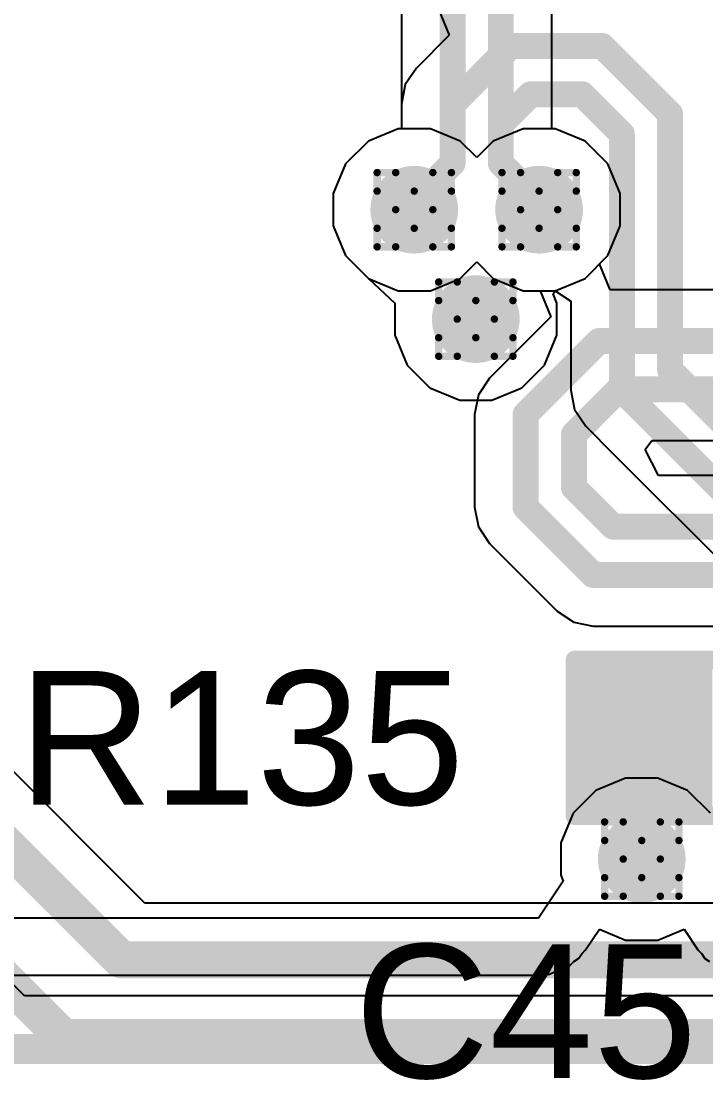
# Model space of a CAD drawing. Header units: inches. Extents: x -11 to 5379, y 0 to 5429.
# Drawn here: x 188.19 to 192.88, y 70.71 to 77.91 of the extents above; entities that cross this region are included whole.
import ezdxf

# ---------------------------------------------------------------- set-up
doc = ezdxf.new("R2010")
doc.units = ezdxf.units.IN
for name, color, linetype in [('Bottom Layer', 5, 'Continuous'), ('Drill Drawing', 1, 'Continuous'), ('GND', 16, 'Continuous'), ('PWR', 76, 'Continuous'), ('Top Layer', 1, 'Continuous'), ('Top Overlay', 2, 'Continuous'), ('Top Paste', 8, 'Continuous'), ('Top Solder', 216, 'Continuous'), ('Via Holes', 16, 'Continuous')]:
    doc.layers.add(name, color=color, linetype=linetype)
doc.styles.add('Arial', font='', dxfattribs={"height": 0.2})
doc.styles.get('Arial').set_extended_font_data('Arial')

# ---------------------------------------------------------------- blocks, each defined once
blk = doc.blocks.new('R___0603_340')
at = {"layer": 'Top Layer'}
for points in [[(-0.3809999999999999, 0.4445), (-0.3809999999999999, -0.4445), (-1.143, -0.4445), (-1.143, 0.4445)], [(1.143, 0.4445), (1.143, -0.4445), (0.3809999999999999, -0.4445), (0.3809999999999999, 0.4445)]]:
    blk.add_hatch(color=1, dxfattribs=at).paths.add_polyline_path(points)
at = {"layer": 'Top Paste'}
for points in [[(-0.3809999999999999, 0.4445), (-0.3809999999999999, -0.4445), (-1.143, -0.4445), (-1.143, 0.4445)], [(1.143, 0.4445), (1.143, -0.4445), (0.3809999999999999, -0.4445), (0.3809999999999999, 0.4445)]]:
    blk.add_hatch(color=8, dxfattribs=at).paths.add_polyline_path(points)
at = {"layer": 'Top Solder'}
for points in [[(-0.2794, 0.5460999999999999), (-0.2794, -0.5460999999999999), (-1.2446, -0.5460999999999999), (-1.2446, 0.5460999999999999)], [(1.2446, 0.5460999999999999), (1.2446, -0.5460999999999999), (0.2794, -0.5460999999999999), (0.2794, 0.5460999999999999)]]:
    blk.add_hatch(color=216, dxfattribs=at).paths.add_polyline_path(points)
at = {"layer": 'Top Overlay'}
for points in [[(1.2192, 0.5334, 0.127, 0.127, 0), (-1.2192, 0.5334, 0.127, 0.127, 0)], [(-1.2192, 0.5334, 0.127, 0.127, 0), (-1.2192, -0.5334, 0.127, 0.127, 0)], [(1.2192, 0.5334, 0.127, 0.127, 0), (1.2192, -0.5334, 0.127, 0.127, 0)], [(1.2192, -0.5334, 0.127, 0.127, 0), (-1.2192, -0.5334, 0.127, 0.127, 0)]]:
    blk.add_lwpolyline(points, format="xyseb", dxfattribs=at)
for points in [[(-1.25095, 0.5334, 0.0635, 0.0635, 1), (-1.18745, 0.5334, 0.0635, 0.0635, 1)], [(-1.25095, 0.5334, 0.0635, 0.0635, 1), (-1.18745, 0.5334, 0.0635, 0.0635, 1)], [(1.18745, 0.5334, 0.0635, 0.0635, 1), (1.25095, 0.5334, 0.0635, 0.0635, 1)], [(1.18745, 0.5334, 0.0635, 0.0635, 1), (1.25095, 0.5334, 0.0635, 0.0635, 1)], [(-1.25095, -0.5334, 0.0635, 0.0635, 1), (-1.18745, -0.5334, 0.0635, 0.0635, 1)], [(-1.25095, -0.5334, 0.0635, 0.0635, 1), (-1.18745, -0.5334, 0.0635, 0.0635, 1)], [(1.18745, -0.5334, 0.0635, 0.0635, 1), (1.25095, -0.5334, 0.0635, 0.0635, 1)], [(1.18745, -0.5334, 0.0635, 0.0635, 1), (1.25095, -0.5334, 0.0635, 0.0635, 1)]]:
    blk.add_lwpolyline(points, format="xyseb", close=True, dxfattribs=at)

msp = doc.modelspace()

# ---------------------------------------------------------------- hatches: boundary and pattern name
at = {"layer": 'Bottom Layer'}
h = msp.add_hatch(color=5, dxfattribs=at)
edge = h.paths.add_edge_path()
edge.add_arc((190.88019482, 76.62521378), 0.2999994, 0, 360)
h = msp.add_hatch(color=5, dxfattribs=at)
edge = h.paths.add_edge_path()
edge.add_arc((191.73419362, 76.62521378), 0.2999994, 0, 360)
h = msp.add_hatch(color=5, dxfattribs=at)
edge = h.paths.add_edge_path()
edge.add_arc((191.30116934, 75.87707963999999), 0.2999994, 0, 360)
h = msp.add_hatch(color=5, dxfattribs=at)
edge = h.paths.add_edge_path()
edge.add_arc((192.43622422, 72.18520996), 0.2999994, 0, 360)
at = {"layer": 'GND'}
h = msp.add_hatch(color=16, dxfattribs=at)
edge = h.paths.add_edge_path()
edge.add_arc((190.88019482, 76.62521378), 0.2999994, 0, 360)
h = msp.add_hatch(color=16, dxfattribs=at)
edge = h.paths.add_edge_path()
edge.add_arc((191.73419362, 76.62521378), 0.2999994, 0, 360)
h = msp.add_hatch(color=16, dxfattribs=at)
edge = h.paths.add_edge_path()
edge.add_arc((191.30116934, 75.87707963999999), 0.2999994, 0, 360)
h = msp.add_hatch(color=16, dxfattribs=at)
edge = h.paths.add_edge_path()
edge.add_arc((192.43622422, 72.18520996), 0.2999994, 0, 360)
at = {"layer": 'PWR'}
h = msp.add_hatch(color=76, dxfattribs=at)
edge = h.paths.add_edge_path()
edge.add_arc((190.88019482, 76.62521378), 0.2999994, 0, 360)
h = msp.add_hatch(color=76, dxfattribs=at)
edge = h.paths.add_edge_path()
edge.add_arc((191.73419362, 76.62521378), 0.2999994, 0, 360)
h = msp.add_hatch(color=76, dxfattribs=at)
edge = h.paths.add_edge_path()
edge.add_arc((191.30116934, 75.87707963999999), 0.2999994, 0, 360)
h = msp.add_hatch(color=76, dxfattribs=at)
edge = h.paths.add_edge_path()
edge.add_arc((192.43622422, 72.18520996), 0.2999994, 0, 360)
at = {"layer": 'Top Layer'}
h = msp.add_hatch(color=1, dxfattribs=at)
edge = h.paths.add_edge_path()
edge.add_arc((190.88019482, 76.62521378), 0.2999994, 0, 360)
h = msp.add_hatch(color=1, dxfattribs=at)
edge = h.paths.add_edge_path()
edge.add_arc((191.73419362, 76.62521378), 0.2999994, 0, 360)
h = msp.add_hatch(color=1, dxfattribs=at)
edge = h.paths.add_edge_path()
edge.add_arc((191.30116934, 75.87707963999999), 0.2999994, 0, 360)
h = msp.add_hatch(color=1, dxfattribs=at)
edge = h.paths.add_edge_path()
edge.add_arc((192.43622422, 72.18520996), 0.2999994, 0, 360)
at = {"layer": 'Via Holes'}
h = msp.add_hatch(color=7, dxfattribs=at)
edge = h.paths.add_edge_path()
edge.add_arc((190.88019482, 76.62521378), 0.1499997, 0, 360)
h = msp.add_hatch(color=7, dxfattribs=at)
edge = h.paths.add_edge_path()
edge.add_arc((191.73419362, 76.62521378), 0.1499997, 0, 360)
h = msp.add_hatch(color=7, dxfattribs=at)
edge = h.paths.add_edge_path()
edge.add_arc((191.30116934, 75.87707963999999), 0.1499997, 0, 360)
h = msp.add_hatch(color=7, dxfattribs=at)
edge = h.paths.add_edge_path()
edge.add_arc((192.43622422, 72.18520996), 0.1499997, 0, 360)

# ---------------------------------------------------------------- linework, layer by layer
at = {"layer": 'Bottom Layer'}
for p, q in [((189.03778042, 71.88475335999999), (177.62986572, 83.29266806)), ((191.04583838, 77.99637435999999), (191.11948568, 77.81857436)), ((191.11948568, 77.81857436), (190.89487602, 77.59396469999999)), ((190.89487602, 77.59396469999999), (190.81909004, 77.480541)), ((190.81909004, 77.480541), (190.79247592, 77.3467465)), ((190.79247592, 77.3467465), (190.79247592, 77.17921318)), ((190.76999692, 77.17921318), (190.56638036, 77.09487247999999)), ((190.79247592, 77.17921318), (190.76999692, 77.17921318)), ((190.56638036, 77.09487247999999), (190.41053612, 76.93902824)), ((190.41053612, 76.93902824), (190.32619542, 76.73541168)), ((190.32619542, 76.73541168), (190.32619542, 76.51501587999999)), ((190.32619542, 76.51501587999999), (190.41053612, 76.31139931999999)), ((190.41053612, 76.31139931999999), (190.56638036, 76.15555508)), ((191.19400928, 76.15555508), (191.30719422, 76.26874002)), ((191.30719422, 76.26874002), (191.42037916, 76.15555508)), ((190.56638036, 76.15555508), (190.76999692, 76.07121438)), ((190.99039272, 76.07121438), (191.19400928, 76.15555508)), ((191.42037916, 76.15555508), (191.62399572, 76.07121438)), ((190.76999692, 76.07121438), (190.99039272, 76.07121438)), ((191.62399572, 76.07121438), (191.84438898, 76.07121438)), ((191.84438898, 76.07121438), (191.95038318, 76.00039156)), ((191.95038318, 76.00039156), (191.95038318, 75.391899)), ((191.95038318, 75.391899), (191.9769973, 75.2581045)), ((191.9769973, 75.2581045), (192.05278328, 75.14468079999999)), ((192.05278328, 75.14468079999999), (192.24620682, 74.95125979999999)), ((192.24620682, 74.95125979999999), (192.2462119, 74.95125218)), ((192.2462119, 74.95125218), (192.24621952, 74.95124709999999)), ((192.24621952, 74.95124709999999), (193.08769104, 74.10977812)), ((194.10500168, 71.88475335999999), (189.03778042, 71.88475335999999))]:
    msp.add_line(p, q, dxfattribs=at)
for points in [[(177.08656226, 83.28659999999999, 0.254, 0.254, 0), (188.87687396, 71.4962883, 0.254, 0.254, 0)], [(176.91757352, 82.52885958, 0.254, 0.254, 0), (188.4823256, 70.9641075, 0.254, 0.254, 0)], [(191.14209422, 77.3467465, 0.1778, 0.1778, 0), (191.53989378, 77.74454605999999, 0.1778, 0.1778, 0)], [(191.53989378, 77.74454605999999, 0.1778, 0.1778, 0), (192.16562532, 77.74454605999999, 0.1778, 0.1778, 0)], [(192.16562532, 77.74454605999999, 0.1778, 0.1778, 0), (192.26233836, 77.64783302, 0.1778, 0.1778, 0)], [(192.26233836, 77.64783302, 0.1778, 0.1778, 0), (192.2623409, 77.64783302, 0.1778, 0.1778, 0)], [(192.2623409, 77.64783302, 0.1778, 0.1778, 0), (192.63020148, 77.27997244, 0.1778, 0.1778, 0)], [(191.47229422, 77.20997512, 0.1778, 0.1778, 0), (191.67666516, 77.41434606, 0.1778, 0.1778, 0)], [(191.67666516, 77.41434606, 0.1778, 0.1778, 0), (192.02885394, 77.41434606, 0.1778, 0.1778, 0)], [(192.02885394, 77.41434606, 0.1778, 0.1778, 0), (192.17639746, 77.26680254, 0.1778, 0.1778, 0)], [(191.14209422, 76.94230992, 0.1778, 0.1778, 0), (191.14209422, 77.3467465, 0.1778, 0.1778, 0)], [(192.17639746, 77.26680254, 0.1778, 0.1778, 0), (192.1764, 77.26680254, 0.1778, 0.1778, 0)], [(192.1764, 77.26680254, 0.1778, 0.1778, 0), (192.30000148, 77.14320106, 0.1778, 0.1778, 0)], [(192.63020148, 75.52867038, 0.1778, 0.1778, 0), (192.63020148, 77.27997244, 0.1778, 0.1778, 0)], [(191.47229422, 76.94230992, 0.1778, 0.1778, 0), (191.47229422, 77.20997512, 0.1778, 0.1778, 0)], [(192.30000148, 75.391899, 0.1778, 0.1778, 0), (192.30000148, 77.14320106, 0.1778, 0.1778, 0)], [(190.88019482, 76.68041052, 0.1778, 0.1778, 0), (191.14209422, 76.94230992, 0.1778, 0.1778, 0)], [(191.47229422, 76.94230992, 0.1778, 0.1778, 0), (191.73419362, 76.68041052, 0.1778, 0.1778, 0)], [(190.88019482, 76.62521378, 0.1778, 0.1778, 0), (190.88019482, 76.68041052, 0.1778, 0.1778, 0)], [(191.73419362, 76.62521378, 0.1778, 0.1778, 0), (191.73419362, 76.68041052, 0.1778, 0.1778, 0)], [(192.63020148, 75.52867038, 0.1778, 0.1778, 0), (192.63020402, 75.52867038, 0.1778, 0.1778, 0)], [(192.63020402, 75.52867038, 0.1778, 0.1778, 0), (193.6651194, 74.493755, 0.1778, 0.1778, 0)], [(192.30000148, 75.391899, 0.1778, 0.1778, 0), (192.4934301, 75.19847038, 0.1778, 0.1778, 0)], [(192.4934301, 75.19847038, 0.1778, 0.1778, 0), (192.49343264, 75.19847038, 0.1778, 0.1778, 0)], [(192.49343264, 75.19847038, 0.1778, 0.1778, 0), (193.3349194, 74.35698362000001, 0.1778, 0.1778, 0)], [(188.87687396, 71.4962883, 0.254, 0.254, 0), (199.27986052, 71.4962883, 0.254, 0.254, 0)], [(188.4823256, 70.9641075, 0.254, 0.254, 0), (199.79917876, 70.9641075, 0.254, 0.254, 0)]]:
    msp.add_lwpolyline(points, format="xyseb", dxfattribs=at)
for points in [[(191.49544378, 77.74454605999999, 0.08889999999999999, 0.08889999999999999, 1), (191.58434378, 77.74454605999999, 0.08889999999999999, 0.08889999999999999, 1)], [(191.49544378, 77.74454605999999, 0.08889999999999999, 0.08889999999999999, 1), (191.58434378, 77.74454605999999, 0.08889999999999999, 0.08889999999999999, 1)], [(192.12117532, 77.74454605999999, 0.08889999999999999, 0.08889999999999999, 1), (192.21007532, 77.74454605999999, 0.08889999999999999, 0.08889999999999999, 1)], [(192.12117532, 77.74454605999999, 0.08889999999999999, 0.08889999999999999, 1), (192.21007532, 77.74454605999999, 0.08889999999999999, 0.08889999999999999, 1)], [(192.21788836, 77.64783302, 0.08889999999999999, 0.08889999999999999, 1), (192.30678836, 77.64783302, 0.08889999999999999, 0.08889999999999999, 1)], [(192.21788836, 77.64783302, 0.08889999999999999, 0.08889999999999999, 1), (192.30678836, 77.64783302, 0.08889999999999999, 0.08889999999999999, 1)], [(192.2178909, 77.64783302, 0.08889999999999999, 0.08889999999999999, 1), (192.3067909, 77.64783302, 0.08889999999999999, 0.08889999999999999, 1)], [(192.2178909, 77.64783302, 0.08889999999999999, 0.08889999999999999, 1), (192.3067909, 77.64783302, 0.08889999999999999, 0.08889999999999999, 1)], [(191.63221516, 77.41434606, 0.08889999999999999, 0.08889999999999999, 1), (191.72111516, 77.41434606, 0.08889999999999999, 0.08889999999999999, 1)], [(191.63221516, 77.41434606, 0.08889999999999999, 0.08889999999999999, 1), (191.72111516, 77.41434606, 0.08889999999999999, 0.08889999999999999, 1)], [(191.98440394, 77.41434606, 0.08889999999999999, 0.08889999999999999, 1), (192.07330394, 77.41434606, 0.08889999999999999, 0.08889999999999999, 1)], [(191.98440394, 77.41434606, 0.08889999999999999, 0.08889999999999999, 1), (192.07330394, 77.41434606, 0.08889999999999999, 0.08889999999999999, 1)], [(191.09764422, 77.3467465, 0.08889999999999999, 0.08889999999999999, 1), (191.18654422, 77.3467465, 0.08889999999999999, 0.08889999999999999, 1)], [(191.09764422, 77.3467465, 0.08889999999999999, 0.08889999999999999, 1), (191.18654422, 77.3467465, 0.08889999999999999, 0.08889999999999999, 1)], [(192.13194746, 77.26680254, 0.08889999999999999, 0.08889999999999999, 1), (192.22084746, 77.26680254, 0.08889999999999999, 0.08889999999999999, 1)], [(192.13194746, 77.26680254, 0.08889999999999999, 0.08889999999999999, 1), (192.22084746, 77.26680254, 0.08889999999999999, 0.08889999999999999, 1)], [(192.13195, 77.26680254, 0.08889999999999999, 0.08889999999999999, 1), (192.22085, 77.26680254, 0.08889999999999999, 0.08889999999999999, 1)], [(192.13195, 77.26680254, 0.08889999999999999, 0.08889999999999999, 1), (192.22085, 77.26680254, 0.08889999999999999, 0.08889999999999999, 1)], [(192.58575148, 77.27997244, 0.08889999999999999, 0.08889999999999999, 1), (192.67465148, 77.27997244, 0.08889999999999999, 0.08889999999999999, 1)], [(192.58575148, 77.27997244, 0.08889999999999999, 0.08889999999999999, 1), (192.67465148, 77.27997244, 0.08889999999999999, 0.08889999999999999, 1)], [(191.42784422, 77.20997512, 0.08889999999999999, 0.08889999999999999, 1), (191.51674422, 77.20997512, 0.08889999999999999, 0.08889999999999999, 1)], [(191.42784422, 77.20997512, 0.08889999999999999, 0.08889999999999999, 1), (191.51674422, 77.20997512, 0.08889999999999999, 0.08889999999999999, 1)], [(192.25555148, 77.14320106, 0.08889999999999999, 0.08889999999999999, 1), (192.34445148, 77.14320106, 0.08889999999999999, 0.08889999999999999, 1)], [(192.25555148, 77.14320106, 0.08889999999999999, 0.08889999999999999, 1), (192.34445148, 77.14320106, 0.08889999999999999, 0.08889999999999999, 1)], [(191.09764422, 76.94230992, 0.08889999999999999, 0.08889999999999999, 1), (191.18654422, 76.94230992, 0.08889999999999999, 0.08889999999999999, 1)], [(191.09764422, 76.94230992, 0.08889999999999999, 0.08889999999999999, 1), (191.18654422, 76.94230992, 0.08889999999999999, 0.08889999999999999, 1)], [(191.42784422, 76.94230992, 0.08889999999999999, 0.08889999999999999, 1), (191.51674422, 76.94230992, 0.08889999999999999, 0.08889999999999999, 1)], [(191.42784422, 76.94230992, 0.08889999999999999, 0.08889999999999999, 1), (191.51674422, 76.94230992, 0.08889999999999999, 0.08889999999999999, 1)], [(190.83574482, 76.68041052, 0.08889999999999999, 0.08889999999999999, 1), (190.92464482, 76.68041052, 0.08889999999999999, 0.08889999999999999, 1)], [(190.83574482, 76.68041052, 0.08889999999999999, 0.08889999999999999, 1), (190.92464482, 76.68041052, 0.08889999999999999, 0.08889999999999999, 1)], [(191.68974362, 76.68041052, 0.08889999999999999, 0.08889999999999999, 1), (191.77864362, 76.68041052, 0.08889999999999999, 0.08889999999999999, 1)], [(191.68974362, 76.68041052, 0.08889999999999999, 0.08889999999999999, 1), (191.77864362, 76.68041052, 0.08889999999999999, 0.08889999999999999, 1)], [(190.83574482, 76.62521378, 0.08889999999999999, 0.08889999999999999, 1), (190.92464482, 76.62521378, 0.08889999999999999, 0.08889999999999999, 1)], [(191.68974362, 76.62521378, 0.08889999999999999, 0.08889999999999999, 1), (191.77864362, 76.62521378, 0.08889999999999999, 0.08889999999999999, 1)], [(192.58575148, 75.52867038, 0.08889999999999999, 0.08889999999999999, 1), (192.67465148, 75.52867038, 0.08889999999999999, 0.08889999999999999, 1)], [(192.58575148, 75.52867038, 0.08889999999999999, 0.08889999999999999, 1), (192.67465148, 75.52867038, 0.08889999999999999, 0.08889999999999999, 1)], [(192.58575402, 75.52867038, 0.08889999999999999, 0.08889999999999999, 1), (192.67465402, 75.52867038, 0.08889999999999999, 0.08889999999999999, 1)], [(192.58575402, 75.52867038, 0.08889999999999999, 0.08889999999999999, 1), (192.67465402, 75.52867038, 0.08889999999999999, 0.08889999999999999, 1)], [(192.25555148, 75.391899, 0.08889999999999999, 0.08889999999999999, 1), (192.34445148, 75.391899, 0.08889999999999999, 0.08889999999999999, 1)], [(192.25555148, 75.391899, 0.08889999999999999, 0.08889999999999999, 1), (192.34445148, 75.391899, 0.08889999999999999, 0.08889999999999999, 1)], [(192.4489801, 75.19847038, 0.08889999999999999, 0.08889999999999999, 1), (192.5378801, 75.19847038, 0.08889999999999999, 0.08889999999999999, 1)], [(192.4489801, 75.19847038, 0.08889999999999999, 0.08889999999999999, 1), (192.5378801, 75.19847038, 0.08889999999999999, 0.08889999999999999, 1)], [(192.44898264, 75.19847038, 0.08889999999999999, 0.08889999999999999, 1), (192.53788264, 75.19847038, 0.08889999999999999, 0.08889999999999999, 1)], [(192.44898264, 75.19847038, 0.08889999999999999, 0.08889999999999999, 1), (192.53788264, 75.19847038, 0.08889999999999999, 0.08889999999999999, 1)], [(188.81337396, 71.4962883, 0.127, 0.127, 1), (188.94037396, 71.4962883, 0.127, 0.127, 1)], [(188.81337396, 71.4962883, 0.127, 0.127, 1), (188.94037396, 71.4962883, 0.127, 0.127, 1)], [(188.4188256, 70.9641075, 0.127, 0.127, 1), (188.5458256, 70.9641075, 0.127, 0.127, 1)], [(188.4188256, 70.9641075, 0.127, 0.127, 1), (188.5458256, 70.9641075, 0.127, 0.127, 1)]]:
    msp.add_lwpolyline(points, format="xyseb", close=True, dxfattribs=at)
at = {"layer": 'Drill Drawing'}
for points in [[(190.62619482, 76.75221377999999, 0.0508, 0.0508, 0), (190.62619482, 76.87921378, 0.0508, 0.0508, 0)], [(190.62619482, 76.87921378, 0.0508, 0.0508, 0), (190.75319482, 76.87921378, 0.0508, 0.0508, 0)], [(190.75319482, 76.87921378, 0.0508, 0.0508, 0), (190.88019482, 76.75221377999999, 0.0508, 0.0508, 0)], [(190.88019482, 76.75221377999999, 0.0508, 0.0508, 0), (191.00719482, 76.87921378, 0.0508, 0.0508, 0)], [(191.00719482, 76.87921378, 0.0508, 0.0508, 0), (191.13419482, 76.87921378, 0.0508, 0.0508, 0)], [(191.13419482, 76.75221377999999, 0.0508, 0.0508, 0), (191.13419482, 76.87921378, 0.0508, 0.0508, 0)], [(191.48019362, 76.75221377999999, 0.0508, 0.0508, 0), (191.48019362, 76.87921378, 0.0508, 0.0508, 0)], [(191.48019362, 76.87921378, 0.0508, 0.0508, 0), (191.60719362, 76.87921378, 0.0508, 0.0508, 0)], [(191.60719362, 76.87921378, 0.0508, 0.0508, 0), (191.73419362, 76.75221377999999, 0.0508, 0.0508, 0)], [(191.73419362, 76.75221377999999, 0.0508, 0.0508, 0), (191.86119362, 76.87921378, 0.0508, 0.0508, 0)], [(191.86119362, 76.87921378, 0.0508, 0.0508, 0), (191.98819362, 76.87921378, 0.0508, 0.0508, 0)], [(191.98819362, 76.75221377999999, 0.0508, 0.0508, 0), (191.98819362, 76.87921378, 0.0508, 0.0508, 0)], [(190.62619482, 76.75221377999999, 0.0508, 0.0508, 0), (190.75319482, 76.62521378, 0.0508, 0.0508, 0)], [(191.00719482, 76.62521378, 0.0508, 0.0508, 0), (191.13419482, 76.75221377999999, 0.0508, 0.0508, 0)], [(191.48019362, 76.75221377999999, 0.0508, 0.0508, 0), (191.60719362, 76.62521378, 0.0508, 0.0508, 0)], [(191.86119362, 76.62521378, 0.0508, 0.0508, 0), (191.98819362, 76.75221377999999, 0.0508, 0.0508, 0)], [(190.62619482, 76.49821377999999, 0.0508, 0.0508, 0), (190.75319482, 76.62521378, 0.0508, 0.0508, 0)], [(191.00719482, 76.62521378, 0.0508, 0.0508, 0), (191.13419482, 76.49821377999999, 0.0508, 0.0508, 0)], [(191.48019362, 76.49821377999999, 0.0508, 0.0508, 0), (191.60719362, 76.62521378, 0.0508, 0.0508, 0)], [(191.86119362, 76.62521378, 0.0508, 0.0508, 0), (191.98819362, 76.49821377999999, 0.0508, 0.0508, 0)], [(190.62619482, 76.37121377999999, 0.0508, 0.0508, 0), (190.62619482, 76.49821377999999, 0.0508, 0.0508, 0)], [(190.75319482, 76.37121377999999, 0.0508, 0.0508, 0), (190.88019482, 76.49821377999999, 0.0508, 0.0508, 0)], [(190.88019482, 76.49821377999999, 0.0508, 0.0508, 0), (191.00719482, 76.37121377999999, 0.0508, 0.0508, 0)], [(191.13419482, 76.37121377999999, 0.0508, 0.0508, 0), (191.13419482, 76.49821377999999, 0.0508, 0.0508, 0)], [(191.48019362, 76.37121377999999, 0.0508, 0.0508, 0), (191.48019362, 76.49821377999999, 0.0508, 0.0508, 0)], [(191.60719362, 76.37121377999999, 0.0508, 0.0508, 0), (191.73419362, 76.49821377999999, 0.0508, 0.0508, 0)], [(191.73419362, 76.49821377999999, 0.0508, 0.0508, 0), (191.86119362, 76.37121377999999, 0.0508, 0.0508, 0)], [(191.98819362, 76.37121377999999, 0.0508, 0.0508, 0), (191.98819362, 76.49821377999999, 0.0508, 0.0508, 0)], [(190.62619482, 76.37121377999999, 0.0508, 0.0508, 0), (190.75319482, 76.37121377999999, 0.0508, 0.0508, 0)], [(191.00719482, 76.37121377999999, 0.0508, 0.0508, 0), (191.13419482, 76.37121377999999, 0.0508, 0.0508, 0)], [(191.48019362, 76.37121377999999, 0.0508, 0.0508, 0), (191.60719362, 76.37121377999999, 0.0508, 0.0508, 0)], [(191.86119362, 76.37121377999999, 0.0508, 0.0508, 0), (191.98819362, 76.37121377999999, 0.0508, 0.0508, 0)], [(191.04716934, 76.00407964, 0.0508, 0.0508, 0), (191.04716934, 76.13107964, 0.0508, 0.0508, 0)], [(191.04716934, 76.13107964, 0.0508, 0.0508, 0), (191.17416934, 76.13107964, 0.0508, 0.0508, 0)], [(191.17416934, 76.13107964, 0.0508, 0.0508, 0), (191.30116934, 76.00407964, 0.0508, 0.0508, 0)], [(191.30116934, 76.00407964, 0.0508, 0.0508, 0), (191.42816934, 76.13107964, 0.0508, 0.0508, 0)], [(191.42816934, 76.13107964, 0.0508, 0.0508, 0), (191.55516934, 76.13107964, 0.0508, 0.0508, 0)], [(191.55516934, 76.00407964, 0.0508, 0.0508, 0), (191.55516934, 76.13107964, 0.0508, 0.0508, 0)], [(191.04716934, 76.00407964, 0.0508, 0.0508, 0), (191.17416934, 75.87707963999999, 0.0508, 0.0508, 0)], [(191.42816934, 75.87707963999999, 0.0508, 0.0508, 0), (191.55516934, 76.00407964, 0.0508, 0.0508, 0)], [(191.04716934, 75.75007964, 0.0508, 0.0508, 0), (191.17416934, 75.87707963999999, 0.0508, 0.0508, 0)], [(191.42816934, 75.87707963999999, 0.0508, 0.0508, 0), (191.55516934, 75.75007964, 0.0508, 0.0508, 0)], [(191.04716934, 75.62307963999999, 0.0508, 0.0508, 0), (191.04716934, 75.75007964, 0.0508, 0.0508, 0)], [(191.17416934, 75.62307963999999, 0.0508, 0.0508, 0), (191.30116934, 75.75007964, 0.0508, 0.0508, 0)], [(191.30116934, 75.75007964, 0.0508, 0.0508, 0), (191.42816934, 75.62307963999999, 0.0508, 0.0508, 0)], [(191.55516934, 75.62307963999999, 0.0508, 0.0508, 0), (191.55516934, 75.75007964, 0.0508, 0.0508, 0)], [(191.04716934, 75.62307963999999, 0.0508, 0.0508, 0), (191.17416934, 75.62307963999999, 0.0508, 0.0508, 0)], [(191.42816934, 75.62307963999999, 0.0508, 0.0508, 0), (191.55516934, 75.62307963999999, 0.0508, 0.0508, 0)], [(192.18222422, 72.31220995999999, 0.0508, 0.0508, 0), (192.18222422, 72.43920996, 0.0508, 0.0508, 0)], [(192.18222422, 72.43920996, 0.0508, 0.0508, 0), (192.30922422, 72.43920996, 0.0508, 0.0508, 0)], [(192.30922422, 72.43920996, 0.0508, 0.0508, 0), (192.43622422, 72.31220995999999, 0.0508, 0.0508, 0)], [(192.43622422, 72.31220995999999, 0.0508, 0.0508, 0), (192.56322422, 72.43920996, 0.0508, 0.0508, 0)], [(192.56322422, 72.43920996, 0.0508, 0.0508, 0), (192.69022422, 72.43920996, 0.0508, 0.0508, 0)], [(192.69022422, 72.31220995999999, 0.0508, 0.0508, 0), (192.69022422, 72.43920996, 0.0508, 0.0508, 0)], [(192.18222422, 72.31220995999999, 0.0508, 0.0508, 0), (192.30922422, 72.18520996, 0.0508, 0.0508, 0)], [(192.56322422, 72.18520996, 0.0508, 0.0508, 0), (192.69022422, 72.31220995999999, 0.0508, 0.0508, 0)], [(192.18222422, 72.05820996, 0.0508, 0.0508, 0), (192.30922422, 72.18520996, 0.0508, 0.0508, 0)], [(192.56322422, 72.18520996, 0.0508, 0.0508, 0), (192.69022422, 72.05820996, 0.0508, 0.0508, 0)], [(192.18222422, 71.93120996, 0.0508, 0.0508, 0), (192.18222422, 72.05820996, 0.0508, 0.0508, 0)], [(192.30922422, 71.93120996, 0.0508, 0.0508, 0), (192.43622422, 72.05820996, 0.0508, 0.0508, 0)], [(192.43622422, 72.05820996, 0.0508, 0.0508, 0), (192.56322422, 71.93120996, 0.0508, 0.0508, 0)], [(192.69022422, 71.93120996, 0.0508, 0.0508, 0), (192.69022422, 72.05820996, 0.0508, 0.0508, 0)], [(192.18222422, 71.93120996, 0.0508, 0.0508, 0), (192.30922422, 71.93120996, 0.0508, 0.0508, 0)], [(192.56322422, 71.93120996, 0.0508, 0.0508, 0), (192.69022422, 71.93120996, 0.0508, 0.0508, 0)]]:
    msp.add_lwpolyline(points, format="xyseb", dxfattribs=at)
for points in [[(190.61349482, 76.87921378, 0.0254, 0.0254, 1), (190.63889482, 76.87921378, 0.0254, 0.0254, 1)], [(190.61349482, 76.87921378, 0.0254, 0.0254, 1), (190.63889482, 76.87921378, 0.0254, 0.0254, 1)], [(190.74049482, 76.87921378, 0.0254, 0.0254, 1), (190.76589482, 76.87921378, 0.0254, 0.0254, 1)], [(190.74049482, 76.87921378, 0.0254, 0.0254, 1), (190.76589482, 76.87921378, 0.0254, 0.0254, 1)], [(190.99449482, 76.87921378, 0.0254, 0.0254, 1), (191.01989482, 76.87921378, 0.0254, 0.0254, 1)], [(190.99449482, 76.87921378, 0.0254, 0.0254, 1), (191.01989482, 76.87921378, 0.0254, 0.0254, 1)], [(191.12149482, 76.87921378, 0.0254, 0.0254, 1), (191.14689482, 76.87921378, 0.0254, 0.0254, 1)], [(191.12149482, 76.87921378, 0.0254, 0.0254, 1), (191.14689482, 76.87921378, 0.0254, 0.0254, 1)], [(191.46749362, 76.87921378, 0.0254, 0.0254, 1), (191.49289362, 76.87921378, 0.0254, 0.0254, 1)], [(191.46749362, 76.87921378, 0.0254, 0.0254, 1), (191.49289362, 76.87921378, 0.0254, 0.0254, 1)], [(191.59449362, 76.87921378, 0.0254, 0.0254, 1), (191.61989362, 76.87921378, 0.0254, 0.0254, 1)], [(191.59449362, 76.87921378, 0.0254, 0.0254, 1), (191.61989362, 76.87921378, 0.0254, 0.0254, 1)], [(191.84849362, 76.87921378, 0.0254, 0.0254, 1), (191.87389362, 76.87921378, 0.0254, 0.0254, 1)], [(191.84849362, 76.87921378, 0.0254, 0.0254, 1), (191.87389362, 76.87921378, 0.0254, 0.0254, 1)], [(191.97549362, 76.87921378, 0.0254, 0.0254, 1), (192.00089362, 76.87921378, 0.0254, 0.0254, 1)], [(191.97549362, 76.87921378, 0.0254, 0.0254, 1), (192.00089362, 76.87921378, 0.0254, 0.0254, 1)], [(190.61349482, 76.75221377999999, 0.0254, 0.0254, 1), (190.63889482, 76.75221377999999, 0.0254, 0.0254, 1)], [(190.61349482, 76.75221377999999, 0.0254, 0.0254, 1), (190.63889482, 76.75221377999999, 0.0254, 0.0254, 1)], [(190.86749482, 76.75221377999999, 0.0254, 0.0254, 1), (190.89289482, 76.75221377999999, 0.0254, 0.0254, 1)], [(190.86749482, 76.75221377999999, 0.0254, 0.0254, 1), (190.89289482, 76.75221377999999, 0.0254, 0.0254, 1)], [(191.12149482, 76.75221377999999, 0.0254, 0.0254, 1), (191.14689482, 76.75221377999999, 0.0254, 0.0254, 1)], [(191.12149482, 76.75221377999999, 0.0254, 0.0254, 1), (191.14689482, 76.75221377999999, 0.0254, 0.0254, 1)], [(191.46749362, 76.75221377999999, 0.0254, 0.0254, 1), (191.49289362, 76.75221377999999, 0.0254, 0.0254, 1)], [(191.46749362, 76.75221377999999, 0.0254, 0.0254, 1), (191.49289362, 76.75221377999999, 0.0254, 0.0254, 1)], [(191.72149362, 76.75221377999999, 0.0254, 0.0254, 1), (191.74689362, 76.75221377999999, 0.0254, 0.0254, 1)], [(191.72149362, 76.75221377999999, 0.0254, 0.0254, 1), (191.74689362, 76.75221377999999, 0.0254, 0.0254, 1)], [(191.97549362, 76.75221377999999, 0.0254, 0.0254, 1), (192.00089362, 76.75221377999999, 0.0254, 0.0254, 1)], [(191.97549362, 76.75221377999999, 0.0254, 0.0254, 1), (192.00089362, 76.75221377999999, 0.0254, 0.0254, 1)], [(190.74049482, 76.62521378, 0.0254, 0.0254, 1), (190.76589482, 76.62521378, 0.0254, 0.0254, 1)], [(190.74049482, 76.62521378, 0.0254, 0.0254, 1), (190.76589482, 76.62521378, 0.0254, 0.0254, 1)], [(190.99449482, 76.62521378, 0.0254, 0.0254, 1), (191.01989482, 76.62521378, 0.0254, 0.0254, 1)], [(190.99449482, 76.62521378, 0.0254, 0.0254, 1), (191.01989482, 76.62521378, 0.0254, 0.0254, 1)], [(191.59449362, 76.62521378, 0.0254, 0.0254, 1), (191.61989362, 76.62521378, 0.0254, 0.0254, 1)], [(191.59449362, 76.62521378, 0.0254, 0.0254, 1), (191.61989362, 76.62521378, 0.0254, 0.0254, 1)], [(191.84849362, 76.62521378, 0.0254, 0.0254, 1), (191.87389362, 76.62521378, 0.0254, 0.0254, 1)], [(191.84849362, 76.62521378, 0.0254, 0.0254, 1), (191.87389362, 76.62521378, 0.0254, 0.0254, 1)], [(190.61349482, 76.49821377999999, 0.0254, 0.0254, 1), (190.63889482, 76.49821377999999, 0.0254, 0.0254, 1)], [(190.61349482, 76.49821377999999, 0.0254, 0.0254, 1), (190.63889482, 76.49821377999999, 0.0254, 0.0254, 1)], [(190.86749482, 76.49821377999999, 0.0254, 0.0254, 1), (190.89289482, 76.49821377999999, 0.0254, 0.0254, 1)], [(190.86749482, 76.49821377999999, 0.0254, 0.0254, 1), (190.89289482, 76.49821377999999, 0.0254, 0.0254, 1)], [(191.12149482, 76.49821377999999, 0.0254, 0.0254, 1), (191.14689482, 76.49821377999999, 0.0254, 0.0254, 1)], [(191.12149482, 76.49821377999999, 0.0254, 0.0254, 1), (191.14689482, 76.49821377999999, 0.0254, 0.0254, 1)], [(191.46749362, 76.49821377999999, 0.0254, 0.0254, 1), (191.49289362, 76.49821377999999, 0.0254, 0.0254, 1)], [(191.46749362, 76.49821377999999, 0.0254, 0.0254, 1), (191.49289362, 76.49821377999999, 0.0254, 0.0254, 1)], [(191.72149362, 76.49821377999999, 0.0254, 0.0254, 1), (191.74689362, 76.49821377999999, 0.0254, 0.0254, 1)], [(191.72149362, 76.49821377999999, 0.0254, 0.0254, 1), (191.74689362, 76.49821377999999, 0.0254, 0.0254, 1)], [(191.97549362, 76.49821377999999, 0.0254, 0.0254, 1), (192.00089362, 76.49821377999999, 0.0254, 0.0254, 1)], [(191.97549362, 76.49821377999999, 0.0254, 0.0254, 1), (192.00089362, 76.49821377999999, 0.0254, 0.0254, 1)], [(190.61349482, 76.37121377999999, 0.0254, 0.0254, 1), (190.63889482, 76.37121377999999, 0.0254, 0.0254, 1)], [(190.61349482, 76.37121377999999, 0.0254, 0.0254, 1), (190.63889482, 76.37121377999999, 0.0254, 0.0254, 1)], [(190.74049482, 76.37121377999999, 0.0254, 0.0254, 1), (190.76589482, 76.37121377999999, 0.0254, 0.0254, 1)], [(190.74049482, 76.37121377999999, 0.0254, 0.0254, 1), (190.76589482, 76.37121377999999, 0.0254, 0.0254, 1)], [(190.99449482, 76.37121377999999, 0.0254, 0.0254, 1), (191.01989482, 76.37121377999999, 0.0254, 0.0254, 1)], [(190.99449482, 76.37121377999999, 0.0254, 0.0254, 1), (191.01989482, 76.37121377999999, 0.0254, 0.0254, 1)], [(191.12149482, 76.37121377999999, 0.0254, 0.0254, 1), (191.14689482, 76.37121377999999, 0.0254, 0.0254, 1)], [(191.12149482, 76.37121377999999, 0.0254, 0.0254, 1), (191.14689482, 76.37121377999999, 0.0254, 0.0254, 1)], [(191.46749362, 76.37121377999999, 0.0254, 0.0254, 1), (191.49289362, 76.37121377999999, 0.0254, 0.0254, 1)], [(191.46749362, 76.37121377999999, 0.0254, 0.0254, 1), (191.49289362, 76.37121377999999, 0.0254, 0.0254, 1)], [(191.59449362, 76.37121377999999, 0.0254, 0.0254, 1), (191.61989362, 76.37121377999999, 0.0254, 0.0254, 1)], [(191.59449362, 76.37121377999999, 0.0254, 0.0254, 1), (191.61989362, 76.37121377999999, 0.0254, 0.0254, 1)], [(191.84849362, 76.37121377999999, 0.0254, 0.0254, 1), (191.87389362, 76.37121377999999, 0.0254, 0.0254, 1)], [(191.84849362, 76.37121377999999, 0.0254, 0.0254, 1), (191.87389362, 76.37121377999999, 0.0254, 0.0254, 1)], [(191.97549362, 76.37121377999999, 0.0254, 0.0254, 1), (192.00089362, 76.37121377999999, 0.0254, 0.0254, 1)], [(191.97549362, 76.37121377999999, 0.0254, 0.0254, 1), (192.00089362, 76.37121377999999, 0.0254, 0.0254, 1)], [(191.03446934, 76.13107964, 0.0254, 0.0254, 1), (191.05986934, 76.13107964, 0.0254, 0.0254, 1)], [(191.03446934, 76.13107964, 0.0254, 0.0254, 1), (191.05986934, 76.13107964, 0.0254, 0.0254, 1)], [(191.16146934, 76.13107964, 0.0254, 0.0254, 1), (191.18686934, 76.13107964, 0.0254, 0.0254, 1)], [(191.16146934, 76.13107964, 0.0254, 0.0254, 1), (191.18686934, 76.13107964, 0.0254, 0.0254, 1)], [(191.41546934, 76.13107964, 0.0254, 0.0254, 1), (191.44086934, 76.13107964, 0.0254, 0.0254, 1)], [(191.41546934, 76.13107964, 0.0254, 0.0254, 1), (191.44086934, 76.13107964, 0.0254, 0.0254, 1)], [(191.54246934, 76.13107964, 0.0254, 0.0254, 1), (191.56786934, 76.13107964, 0.0254, 0.0254, 1)], [(191.54246934, 76.13107964, 0.0254, 0.0254, 1), (191.56786934, 76.13107964, 0.0254, 0.0254, 1)], [(191.03446934, 76.00407964, 0.0254, 0.0254, 1), (191.05986934, 76.00407964, 0.0254, 0.0254, 1)], [(191.03446934, 76.00407964, 0.0254, 0.0254, 1), (191.05986934, 76.00407964, 0.0254, 0.0254, 1)], [(191.28846934, 76.00407964, 0.0254, 0.0254, 1), (191.31386934, 76.00407964, 0.0254, 0.0254, 1)], [(191.28846934, 76.00407964, 0.0254, 0.0254, 1), (191.31386934, 76.00407964, 0.0254, 0.0254, 1)], [(191.54246934, 76.00407964, 0.0254, 0.0254, 1), (191.56786934, 76.00407964, 0.0254, 0.0254, 1)], [(191.54246934, 76.00407964, 0.0254, 0.0254, 1), (191.56786934, 76.00407964, 0.0254, 0.0254, 1)], [(191.16146934, 75.87707963999999, 0.0254, 0.0254, 1), (191.18686934, 75.87707963999999, 0.0254, 0.0254, 1)], [(191.16146934, 75.87707963999999, 0.0254, 0.0254, 1), (191.18686934, 75.87707963999999, 0.0254, 0.0254, 1)], [(191.41546934, 75.87707963999999, 0.0254, 0.0254, 1), (191.44086934, 75.87707963999999, 0.0254, 0.0254, 1)], [(191.41546934, 75.87707963999999, 0.0254, 0.0254, 1), (191.44086934, 75.87707963999999, 0.0254, 0.0254, 1)], [(191.03446934, 75.75007964, 0.0254, 0.0254, 1), (191.05986934, 75.75007964, 0.0254, 0.0254, 1)], [(191.03446934, 75.75007964, 0.0254, 0.0254, 1), (191.05986934, 75.75007964, 0.0254, 0.0254, 1)], [(191.28846934, 75.75007964, 0.0254, 0.0254, 1), (191.31386934, 75.75007964, 0.0254, 0.0254, 1)], [(191.28846934, 75.75007964, 0.0254, 0.0254, 1), (191.31386934, 75.75007964, 0.0254, 0.0254, 1)], [(191.54246934, 75.75007964, 0.0254, 0.0254, 1), (191.56786934, 75.75007964, 0.0254, 0.0254, 1)], [(191.54246934, 75.75007964, 0.0254, 0.0254, 1), (191.56786934, 75.75007964, 0.0254, 0.0254, 1)], [(191.03446934, 75.62307963999999, 0.0254, 0.0254, 1), (191.05986934, 75.62307963999999, 0.0254, 0.0254, 1)], [(191.03446934, 75.62307963999999, 0.0254, 0.0254, 1), (191.05986934, 75.62307963999999, 0.0254, 0.0254, 1)], [(191.16146934, 75.62307963999999, 0.0254, 0.0254, 1), (191.18686934, 75.62307963999999, 0.0254, 0.0254, 1)], [(191.16146934, 75.62307963999999, 0.0254, 0.0254, 1), (191.18686934, 75.62307963999999, 0.0254, 0.0254, 1)], [(191.41546934, 75.62307963999999, 0.0254, 0.0254, 1), (191.44086934, 75.62307963999999, 0.0254, 0.0254, 1)], [(191.41546934, 75.62307963999999, 0.0254, 0.0254, 1), (191.44086934, 75.62307963999999, 0.0254, 0.0254, 1)], [(191.54246934, 75.62307963999999, 0.0254, 0.0254, 1), (191.56786934, 75.62307963999999, 0.0254, 0.0254, 1)], [(191.54246934, 75.62307963999999, 0.0254, 0.0254, 1), (191.56786934, 75.62307963999999, 0.0254, 0.0254, 1)], [(192.16952422, 72.43920996, 0.0254, 0.0254, 1), (192.19492422, 72.43920996, 0.0254, 0.0254, 1)], [(192.16952422, 72.43920996, 0.0254, 0.0254, 1), (192.19492422, 72.43920996, 0.0254, 0.0254, 1)], [(192.29652422, 72.43920996, 0.0254, 0.0254, 1), (192.32192422, 72.43920996, 0.0254, 0.0254, 1)], [(192.29652422, 72.43920996, 0.0254, 0.0254, 1), (192.32192422, 72.43920996, 0.0254, 0.0254, 1)], [(192.55052422, 72.43920996, 0.0254, 0.0254, 1), (192.57592422, 72.43920996, 0.0254, 0.0254, 1)], [(192.55052422, 72.43920996, 0.0254, 0.0254, 1), (192.57592422, 72.43920996, 0.0254, 0.0254, 1)], [(192.67752422, 72.43920996, 0.0254, 0.0254, 1), (192.70292422, 72.43920996, 0.0254, 0.0254, 1)], [(192.67752422, 72.43920996, 0.0254, 0.0254, 1), (192.70292422, 72.43920996, 0.0254, 0.0254, 1)], [(192.16952422, 72.31220995999999, 0.0254, 0.0254, 1), (192.19492422, 72.31220995999999, 0.0254, 0.0254, 1)], [(192.16952422, 72.31220995999999, 0.0254, 0.0254, 1), (192.19492422, 72.31220995999999, 0.0254, 0.0254, 1)], [(192.42352422, 72.31220995999999, 0.0254, 0.0254, 1), (192.44892422, 72.31220995999999, 0.0254, 0.0254, 1)], [(192.42352422, 72.31220995999999, 0.0254, 0.0254, 1), (192.44892422, 72.31220995999999, 0.0254, 0.0254, 1)], [(192.67752422, 72.31220995999999, 0.0254, 0.0254, 1), (192.70292422, 72.31220995999999, 0.0254, 0.0254, 1)], [(192.67752422, 72.31220995999999, 0.0254, 0.0254, 1), (192.70292422, 72.31220995999999, 0.0254, 0.0254, 1)], [(192.29652422, 72.18520996, 0.0254, 0.0254, 1), (192.32192422, 72.18520996, 0.0254, 0.0254, 1)], [(192.29652422, 72.18520996, 0.0254, 0.0254, 1), (192.32192422, 72.18520996, 0.0254, 0.0254, 1)], [(192.55052422, 72.18520996, 0.0254, 0.0254, 1), (192.57592422, 72.18520996, 0.0254, 0.0254, 1)], [(192.55052422, 72.18520996, 0.0254, 0.0254, 1), (192.57592422, 72.18520996, 0.0254, 0.0254, 1)], [(192.16952422, 72.05820996, 0.0254, 0.0254, 1), (192.19492422, 72.05820996, 0.0254, 0.0254, 1)], [(192.16952422, 72.05820996, 0.0254, 0.0254, 1), (192.19492422, 72.05820996, 0.0254, 0.0254, 1)], [(192.42352422, 72.05820996, 0.0254, 0.0254, 1), (192.44892422, 72.05820996, 0.0254, 0.0254, 1)], [(192.42352422, 72.05820996, 0.0254, 0.0254, 1), (192.44892422, 72.05820996, 0.0254, 0.0254, 1)], [(192.67752422, 72.05820996, 0.0254, 0.0254, 1), (192.70292422, 72.05820996, 0.0254, 0.0254, 1)], [(192.67752422, 72.05820996, 0.0254, 0.0254, 1), (192.70292422, 72.05820996, 0.0254, 0.0254, 1)], [(192.16952422, 71.93120996, 0.0254, 0.0254, 1), (192.19492422, 71.93120996, 0.0254, 0.0254, 1)], [(192.16952422, 71.93120996, 0.0254, 0.0254, 1), (192.19492422, 71.93120996, 0.0254, 0.0254, 1)], [(192.29652422, 71.93120996, 0.0254, 0.0254, 1), (192.32192422, 71.93120996, 0.0254, 0.0254, 1)], [(192.29652422, 71.93120996, 0.0254, 0.0254, 1), (192.32192422, 71.93120996, 0.0254, 0.0254, 1)], [(192.55052422, 71.93120996, 0.0254, 0.0254, 1), (192.57592422, 71.93120996, 0.0254, 0.0254, 1)], [(192.55052422, 71.93120996, 0.0254, 0.0254, 1), (192.57592422, 71.93120996, 0.0254, 0.0254, 1)], [(192.67752422, 71.93120996, 0.0254, 0.0254, 1), (192.70292422, 71.93120996, 0.0254, 0.0254, 1)], [(192.67752422, 71.93120996, 0.0254, 0.0254, 1), (192.70292422, 71.93120996, 0.0254, 0.0254, 1)]]:
    msp.add_lwpolyline(points, format="xyseb", close=True, dxfattribs=at)
at = {"layer": 'GND'}
for p, q in [((190.76999692, 77.17921318), (190.56638036, 77.09487247999999)), ((190.99039272, 77.17921318), (190.76999692, 77.17921318)), ((191.19400928, 77.09487247999999), (190.99039272, 77.17921318)), ((191.62399572, 77.17921318), (191.42037916, 77.09487247999999)), ((191.84439152, 77.17921318), (191.62399572, 77.17921318)), ((192.04800808, 77.09487247999999), (191.84439152, 77.17921318)), ((190.56638036, 77.09487247999999), (190.41053612, 76.93902824)), ((191.30719422, 76.98168754), (191.19400928, 77.09487247999999)), ((191.42037916, 77.09487247999999), (191.30719422, 76.98168754)), ((192.20385232, 76.93902824), (192.04800808, 77.09487247999999)), ((190.41053612, 76.93902824), (190.32619542, 76.73541168)), ((192.28819302, 76.73541168), (192.20385232, 76.93902824)), ((190.32619542, 76.73541168), (190.32619542, 76.51501587999999)), ((192.28819302, 76.51501587999999), (192.28819302, 76.73541168)), ((190.32619542, 76.51501587999999), (190.41053612, 76.31139931999999)), ((192.20385232, 76.31139931999999), (192.28819302, 76.51501587999999)), ((190.41053612, 76.31139931999999), (190.56638036, 76.15555508)), ((192.04800808, 76.15555508), (192.20385232, 76.31139931999999)), ((191.19400928, 76.15555508), (191.30719422, 76.26874002)), ((191.30719422, 76.26874002), (191.42037916, 76.15555508)), ((190.56638036, 76.15555508), (190.76999692, 76.07121438)), ((190.99039272, 76.07121438), (191.19400928, 76.15555508)), ((191.42037916, 76.15555508), (191.62399572, 76.07121438)), ((191.84439152, 76.07121438), (192.04800808, 76.15555508)), ((190.76999692, 76.07121438), (190.99039272, 76.07121438)), ((191.62399572, 76.07121438), (191.84439152, 76.07121438))]:
    msp.add_line(p, q, dxfattribs=at)
at = {"layer": 'PWR'}
for p, q in [((190.76999692, 77.17921318), (190.56638036, 77.09487247999999)), ((190.99039272, 77.17921318), (190.76999692, 77.17921318)), ((191.19400928, 77.09487247999999), (190.99039272, 77.17921318)), ((191.62399572, 77.17921318), (191.42037916, 77.09487247999999)), ((191.84439152, 77.17921318), (191.62399572, 77.17921318)), ((192.04800808, 77.09487247999999), (191.84439152, 77.17921318)), ((190.56638036, 77.09487247999999), (190.41053612, 76.93902824)), ((191.30719422, 76.98168754), (191.19400928, 77.09487247999999)), ((191.42037916, 77.09487247999999), (191.30719422, 76.98168754)), ((192.20385232, 76.93902824), (192.04800808, 77.09487247999999)), ((190.41053612, 76.93902824), (190.32619542, 76.73541168)), ((192.28819302, 76.73541168), (192.20385232, 76.93902824)), ((190.32619542, 76.73541168), (190.32619542, 76.51501587999999)), ((192.28819302, 76.51501587999999), (192.28819302, 76.73541168)), ((190.32619542, 76.51501587999999), (190.41053612, 76.31139931999999)), ((192.20385232, 76.31139931999999), (192.28819302, 76.51501587999999)), ((190.41053612, 76.31139931999999), (190.56638036, 76.15555508)), ((192.04800808, 76.15555508), (192.20385232, 76.31139931999999)), ((190.56638036, 76.15555508), (190.74716994, 75.987275)), ((191.84439406, 76.07121438), (192.04800808, 76.15555508)), ((191.82958332, 76.0490478), (191.84439406, 76.07121438)), ((191.85516874, 75.98727754), (191.82958332, 76.0490478)), ((190.74716994, 75.987275), (190.74716994, 75.76688174)), ((191.85516874, 75.76688174), (191.85516874, 75.98727754)), ((190.74716994, 75.76688174), (190.83151064, 75.56326517999999)), ((191.77082804, 75.56326517999999), (191.85516874, 75.76688174)), ((190.83151064, 75.56326517999999), (190.98735488, 75.40742094)), ((191.6149838, 75.40742094), (191.77082804, 75.56326517999999)), ((190.98735488, 75.40742094), (191.19097144, 75.32308024)), ((191.41136724, 75.32308024), (191.6149838, 75.40742094)), ((191.19097144, 75.32308024), (191.41136724, 75.32308024)), ((192.32602632, 72.73920935999999), (192.12240976, 72.65486865999999)), ((192.54642212, 72.73920935999999), (192.32602632, 72.73920935999999)), ((192.75003868, 72.65486865999999), (192.54642212, 72.73920935999999)), ((192.12240976, 72.65486865999999), (191.96656552, 72.49902442)), ((192.90588292, 72.49902442), (192.75003868, 72.65486865999999)), ((191.96656552, 72.49902442), (191.88222482, 72.29540786)), ((191.88222482, 72.29540786), (191.88222482, 72.07501206)), ((191.88222482, 72.07501206), (191.89904724, 72.03440254)), ((191.89904724, 72.03440254), (191.72932698, 71.7804)), ((191.72932698, 71.7804), (187.1726, 71.7804)), ((192.05232354, 71.56458128), (192.14652452, 71.70556144)), ((192.14652452, 71.70556144), (192.32602632, 71.63121056)), ((192.54642212, 71.63121056), (192.72592138, 71.70556144)), ((192.72592138, 71.70556144), (192.8201249, 71.56457874)), ((192.32602632, 71.63121056), (192.54642212, 71.63121056)), ((192.02527, 71.53752774), (192.05232354, 71.56458128)), ((192.8201249, 71.56457874), (192.84718352, 71.53752266)), ((191.9451457, 71.45740344), (191.97219924, 71.48445697999999)), ((191.97219924, 71.48445697999999), (192.00401274, 71.50571423999999)), ((192.00401274, 71.50571423999999), (192.02527, 71.53752774)), ((192.84718352, 71.53752266), (192.8684357, 71.50571423999999)), ((192.8684357, 71.50571423999999), (192.90024666, 71.48445951999999)), ((191.80511296, 71.3994), (191.8404596, 71.41404055999999)), ((191.8404596, 71.41404055999999), (191.87798556, 71.42150561999999)), ((191.87798556, 71.42150561999999), (191.90979906, 71.44276288)), ((191.90979906, 71.44276288), (191.9451457, 71.45740344)), ((187.1726, 71.39193494), (191.72932698, 71.39193494)), ((191.72932698, 71.39193494), (191.76685548, 71.3994)), ((191.76685548, 71.3994), (191.80511296, 71.3994))]:
    msp.add_line(p, q, dxfattribs=at)
at = {"layer": 'Top Layer'}
for p, q in [((190.79247592, 79.58029803999999), (190.79247592, 77.17921318)), ((191.82191252, 77.17921318), (191.82191252, 79.58029803999999)), ((190.76999692, 77.17921318), (190.56638036, 77.09487247999999)), ((190.79247592, 77.17921318), (190.76999692, 77.17921318)), ((191.84439152, 77.17921318), (191.82191252, 77.17921318)), ((192.04800808, 77.09487247999999), (191.84439152, 77.17921318)), ((190.56638036, 77.09487247999999), (190.41053612, 76.93902824)), ((192.20385232, 76.93902824), (192.04800808, 77.09487247999999)), ((190.41053612, 76.93902824), (190.32619542, 76.73541168)), ((192.28819302, 76.73541168), (192.20385232, 76.93902824)), ((190.32619542, 76.73541168), (190.32619542, 76.51501587999999)), ((192.28819302, 76.51501587999999), (192.28819302, 76.73541168)), ((190.32619542, 76.51501587999999), (190.41053612, 76.31139931999999)), ((192.20385232, 76.31139931999999), (192.28819302, 76.51501587999999)), ((190.41053612, 76.31139931999999), (190.56638036, 76.15555508)), ((192.1468344, 76.2543814), (192.20385232, 76.31139931999999)), ((191.19400928, 76.15555508), (191.30719422, 76.26874002)), ((191.30719422, 76.26874002), (191.42037916, 76.15555508)), ((192.22048424, 76.0765814), (192.1468344, 76.2543814)), ((190.56638036, 76.15555508), (190.76999692, 76.07121438)), ((190.99039272, 76.07121438), (191.19400928, 76.15555508)), ((191.42037916, 76.15555508), (191.62399572, 76.07121438)), ((190.76999692, 76.07121438), (190.99039272, 76.07121438)), ((191.62399572, 76.07121438), (191.74171964, 76.07121438)), ((191.74171964, 76.07121438), (191.81536694, 75.89341438)), ((193.06837434, 76.0765814), (192.22048424, 76.0765814)), ((191.81536694, 75.89341438), (191.39441528, 75.47246272)), ((191.39441528, 75.47246272), (191.3186293, 75.35903902)), ((191.3186293, 75.35903902), (191.29201518, 75.22524451999999)), ((191.29201518, 75.22524451999999), (191.29201518, 74.59068647999999)), ((192.45986654, 74.98545836), (192.50528174, 75.0471448)), ((192.50528174, 75.0471448), (193.64354464, 75.0471448)), ((192.5497546, 74.80765835999999), (192.45986654, 74.98545836)), ((195.27137476, 74.80765835999999), (192.5497546, 74.80765835999999)), ((191.29201518, 74.59068647999999), (191.3186293, 74.45689198)), ((191.3186293, 74.45689198), (191.39441528, 74.34346828)), ((191.39441528, 74.34346828), (191.8572617, 73.88062185999999)), ((191.8572617, 73.88062185999999), (191.9706854, 73.80483588)), ((191.9706854, 73.80483588), (192.1044799, 73.77822176)), ((192.1044799, 73.77822176), (193.17462762, 73.77822176)), ((188.21523444, 71.24915138), (185.95248052, 73.51190783999999)), ((193.18539468, 71.24915138), (188.21523444, 71.24915138))]:
    msp.add_line(p, q, dxfattribs=at)
for points in [[(191.14209422, 76.94230992, 0.1778, 0.1778, 0), (191.14209422, 79.72511614, 0.1778, 0.1778, 0)], [(191.47229422, 76.94230992, 0.1778, 0.1778, 0), (191.47229422, 79.72511614, 0.1778, 0.1778, 0)], [(190.88019482, 76.68041052, 0.1778, 0.1778, 0), (191.14209422, 76.94230992, 0.1778, 0.1778, 0)], [(191.47229422, 76.94230992, 0.1778, 0.1778, 0), (191.73419362, 76.68041052, 0.1778, 0.1778, 0)], [(190.88019482, 76.62521378, 0.1778, 0.1778, 0), (190.88019482, 76.68041052, 0.1778, 0.1778, 0)], [(191.73419362, 76.62521378, 0.1778, 0.1778, 0), (191.73419362, 76.68041052, 0.1778, 0.1778, 0)], [(190.88019482, 76.57001704, 0.1778, 0.1778, 0), (190.88019482, 76.62521378, 0.1778, 0.1778, 0)], [(191.73419362, 76.57001704, 0.1778, 0.1778, 0), (191.73419362, 76.62521378, 0.1778, 0.1778, 0)], [(191.64163348, 75.22524451999999, 0.1778, 0.1778, 0), (192.14335206, 75.72696309999999, 0.1778, 0.1778, 0)], [(192.14335206, 75.72696309999999, 0.1778, 0.1778, 0), (193.50677326, 75.72696309999999, 0.1778, 0.1778, 0)], [(191.97183348, 75.08847313999999, 0.1778, 0.1778, 0), (192.28012344, 75.3967631, 0.1778, 0.1778, 0)], [(192.28012344, 75.3967631, 0.1778, 0.1778, 0), (193.64354464, 75.3967631, 0.1778, 0.1778, 0)], [(191.64163348, 74.59068647999999, 0.1778, 0.1778, 0), (191.64163348, 75.22524451999999, 0.1778, 0.1778, 0)], [(191.97183348, 74.72745786, 0.1778, 0.1778, 0), (191.97183348, 75.08847313999999, 0.1778, 0.1778, 0)], [(191.97183348, 74.72745786, 0.1778, 0.1778, 0), (192.24125128, 74.45804006, 0.1778, 0.1778, 0)], [(191.64163348, 74.59068647999999, 0.1778, 0.1778, 0), (192.1044799, 74.12784006, 0.1778, 0.1778, 0)], [(192.24125128, 74.45804006, 0.1778, 0.1778, 0), (196.43878924, 74.45804006, 0.1778, 0.1778, 0)], [(192.1044799, 74.12784006, 0.1778, 0.1778, 0), (196.30201786, 74.12784006, 0.1778, 0.1778, 0)], [(192.43622422, 72.18520996, 0.254, 0.254, 0), (192.43622422, 73.01404498, 0.254, 0.254, 0)], [(188.0650544, 70.88658415999998, 0.2032, 0.2032, 0), (193.18540738, 70.88658415999998, 0.2032, 0.2032, 0)]]:
    msp.add_lwpolyline(points, format="xyseb", dxfattribs=at)
for points in [[(191.09764422, 76.94230992, 0.08889999999999999, 0.08889999999999999, 1), (191.18654422, 76.94230992, 0.08889999999999999, 0.08889999999999999, 1)], [(191.09764422, 76.94230992, 0.08889999999999999, 0.08889999999999999, 1), (191.18654422, 76.94230992, 0.08889999999999999, 0.08889999999999999, 1)], [(191.42784422, 76.94230992, 0.08889999999999999, 0.08889999999999999, 1), (191.51674422, 76.94230992, 0.08889999999999999, 0.08889999999999999, 1)], [(191.42784422, 76.94230992, 0.08889999999999999, 0.08889999999999999, 1), (191.51674422, 76.94230992, 0.08889999999999999, 0.08889999999999999, 1)], [(190.83574482, 76.68041052, 0.08889999999999999, 0.08889999999999999, 1), (190.92464482, 76.68041052, 0.08889999999999999, 0.08889999999999999, 1)], [(190.83574482, 76.68041052, 0.08889999999999999, 0.08889999999999999, 1), (190.92464482, 76.68041052, 0.08889999999999999, 0.08889999999999999, 1)], [(191.68974362, 76.68041052, 0.08889999999999999, 0.08889999999999999, 1), (191.77864362, 76.68041052, 0.08889999999999999, 0.08889999999999999, 1)], [(191.68974362, 76.68041052, 0.08889999999999999, 0.08889999999999999, 1), (191.77864362, 76.68041052, 0.08889999999999999, 0.08889999999999999, 1)], [(190.83574482, 76.62521378, 0.08889999999999999, 0.08889999999999999, 1), (190.92464482, 76.62521378, 0.08889999999999999, 0.08889999999999999, 1)], [(190.83574482, 76.62521378, 0.08889999999999999, 0.08889999999999999, 1), (190.92464482, 76.62521378, 0.08889999999999999, 0.08889999999999999, 1)], [(191.68974362, 76.62521378, 0.08889999999999999, 0.08889999999999999, 1), (191.77864362, 76.62521378, 0.08889999999999999, 0.08889999999999999, 1)], [(191.68974362, 76.62521378, 0.08889999999999999, 0.08889999999999999, 1), (191.77864362, 76.62521378, 0.08889999999999999, 0.08889999999999999, 1)], [(190.83574482, 76.57001704, 0.08889999999999999, 0.08889999999999999, 1), (190.92464482, 76.57001704, 0.08889999999999999, 0.08889999999999999, 1)], [(191.68974362, 76.57001704, 0.08889999999999999, 0.08889999999999999, 1), (191.77864362, 76.57001704, 0.08889999999999999, 0.08889999999999999, 1)], [(192.09890206, 75.72696309999999, 0.08889999999999999, 0.08889999999999999, 1), (192.18780206, 75.72696309999999, 0.08889999999999999, 0.08889999999999999, 1)], [(192.09890206, 75.72696309999999, 0.08889999999999999, 0.08889999999999999, 1), (192.18780206, 75.72696309999999, 0.08889999999999999, 0.08889999999999999, 1)], [(192.23567344, 75.3967631, 0.08889999999999999, 0.08889999999999999, 1), (192.32457344, 75.3967631, 0.08889999999999999, 0.08889999999999999, 1)], [(192.23567344, 75.3967631, 0.08889999999999999, 0.08889999999999999, 1), (192.32457344, 75.3967631, 0.08889999999999999, 0.08889999999999999, 1)], [(191.59718348, 75.22524451999999, 0.08889999999999999, 0.08889999999999999, 1), (191.68608348, 75.22524451999999, 0.08889999999999999, 0.08889999999999999, 1)], [(191.59718348, 75.22524451999999, 0.08889999999999999, 0.08889999999999999, 1), (191.68608348, 75.22524451999999, 0.08889999999999999, 0.08889999999999999, 1)], [(191.92738348, 75.08847313999999, 0.08889999999999999, 0.08889999999999999, 1), (192.01628348, 75.08847313999999, 0.08889999999999999, 0.08889999999999999, 1)], [(191.92738348, 75.08847313999999, 0.08889999999999999, 0.08889999999999999, 1), (192.01628348, 75.08847313999999, 0.08889999999999999, 0.08889999999999999, 1)], [(191.92738348, 74.72745786, 0.08889999999999999, 0.08889999999999999, 1), (192.01628348, 74.72745786, 0.08889999999999999, 0.08889999999999999, 1)], [(191.92738348, 74.72745786, 0.08889999999999999, 0.08889999999999999, 1), (192.01628348, 74.72745786, 0.08889999999999999, 0.08889999999999999, 1)], [(191.59718348, 74.59068647999999, 0.08889999999999999, 0.08889999999999999, 1), (191.68608348, 74.59068647999999, 0.08889999999999999, 0.08889999999999999, 1)], [(191.59718348, 74.59068647999999, 0.08889999999999999, 0.08889999999999999, 1), (191.68608348, 74.59068647999999, 0.08889999999999999, 0.08889999999999999, 1)], [(192.19680128, 74.45804006, 0.08889999999999999, 0.08889999999999999, 1), (192.28570128, 74.45804006, 0.08889999999999999, 0.08889999999999999, 1)], [(192.19680128, 74.45804006, 0.08889999999999999, 0.08889999999999999, 1), (192.28570128, 74.45804006, 0.08889999999999999, 0.08889999999999999, 1)], [(192.0600299, 74.12784006, 0.08889999999999999, 0.08889999999999999, 1), (192.1489299, 74.12784006, 0.08889999999999999, 0.08889999999999999, 1)], [(192.0600299, 74.12784006, 0.08889999999999999, 0.08889999999999999, 1), (192.1489299, 74.12784006, 0.08889999999999999, 0.08889999999999999, 1)], [(192.37272422, 73.01404498, 0.127, 0.127, 1), (192.49972422, 73.01404498, 0.127, 0.127, 1)], [(192.37272422, 72.18520996, 0.127, 0.127, 1), (192.49972422, 72.18520996, 0.127, 0.127, 1)]]:
    msp.add_lwpolyline(points, format="xyseb", close=True, dxfattribs=at)

# ---------------------------------------------------------------- block references
at = {"rotation": 180}
msp.add_blockref('R___0603_340', (193.19822422, 73.01404498), dxfattribs=at)

# ---------------------------------------------------------------- texts
at = {"layer": 'Top Overlay', "style": 'Arial'}
for s, p in [('R135', (188.16954238, 72.55699229999999)), ('C45', (190.47122688, 70.68835748))]:
    msp.add_text(s, height=0.9143999999999999, dxfattribs=at).set_placement(p)

doc.saveas('drawing.dxf')
